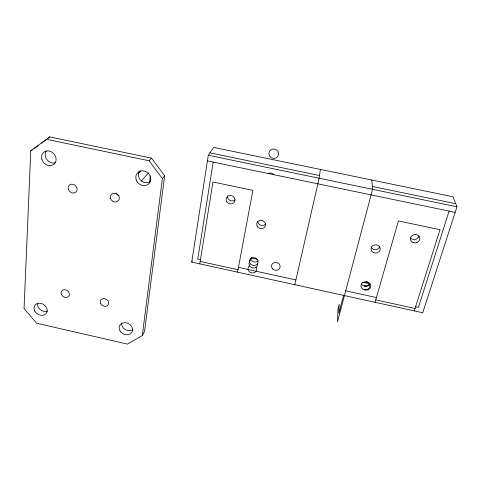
<?xml version="1.0" encoding="UTF-8"?>
<svg xmlns="http://www.w3.org/2000/svg" width="481" height="481" viewBox="0 0 481 481"><rect width="100%" height="100%" fill="white"/><g stroke="black" fill="none" stroke-linecap="round" stroke-linejoin="round"><path stroke-width="0.72" d="M30.772 150.824L24.05 308.513L36.562 323.202L127.495 344.101L142.298 335.54L144.547 331.325L164.634 175.763L151.569 158.159L49.747 136.899L30.772 150.824L32.66 149.603M149.615 181.938L150.331 175.992M142.298 335.54L162.374 178.571L164.634 175.763M320.37 169.42L319.137 178.235L294.811 284.71M191.733 262.109L208.297 155.261L213.618 147.402L452.97 196.765L456.95 206.794L422.745 312.758L191.733 262.109L192.298 260.973M213.173 162.067L197.763 259.109L200.457 259.698M199.783 263.871L212.945 181.992L252.886 190.38L237.56 272.156M343.656 295.124L338.858 313.281L339.183 304.299L338.011 308.772L337.506 321.855L372.583 189.31L371.813 180.026M375.054 302.302L398.418 220.947L439.995 229.677L414.291 310.906M449.098 211.111L418.422 307.389L415.602 306.77M141.264 181.096L148.599 172.811M138.306 173.563L140.807 170.863M46.122 139.225L149.134 160.774L151.569 158.159M34.548 148.382L38.053 145.731M41.564 143.079L45.659 139.989M47.409 138.666L49.747 136.899M369.39 283.598A4.437 3.92 0.4 0 1 365.482 286.033L364.706 286.003A4.437 3.92 0.3 0 0 369.252 285.197M367.117 282.179L367.448 282.239M364.55 285.985L364.225 285.924M364.688 289.766L364.388 289.712M209.932 152.844L319.516 175.517M372.342 186.448L455.723 203.703M208.297 155.261L456.95 206.794M207.425 160.876L455.152 212.368M365.927 281.698L367.388 282.016M251.172 257.96L257.744 259.391M362.554 282.179L369.059 283.592M238.456 267.376L295.899 279.942M345.713 290.837L376.419 297.553M200.18 261.423L238.017 269.709M375.751 299.867L415.061 308.477M366.486 282.028L366.811 282.113M365.313 289.917L364.989 289.833M149.134 160.774L162.374 178.571M133.117 329.383A6.914 5.766 28 0 1 125.505 329.647A6.914 5.766 28 0 1 121.645 323.112M150.228 181.662A7.726 6.974 41.4 0 1 140.783 180.333A7.726 6.974 41.4 0 1 139.418 171.014M47.439 311.039A6.926 5.598 34.5 0 1 40.254 309.638A6.926 5.598 34.5 0 1 37.524 303.096M55.772 162.65A7.81 6.692 47.6 0 1 47.09 159.842A7.81 6.692 47.6 0 1 46.272 150.932M119.054 195.773A4.654 4.119 40.7 0 1 116.204 192.983M265.831 223.707A4.413 4.088 17.3 0 1 260.828 225.246A4.413 4.088 17.3 0 1 257.732 221.038M258.008 260.942A4.311 3.89 17.2 0 1 253.619 261.814A4.311 3.89 17.2 0 1 250.643 258.501M365.482 286.033A4.437 3.92 0.4 0 1 361.333 283.91M379.725 246.753A4.557 4.107 -3.8 0 1 375.42 249.621A4.557 4.107 -3.8 0 1 371.085 246.891M250.18 261.069A4.299 3.878 17.2 0 1 251.461 257.575M268.182 173.503A4.6 4.389 18 0 1 273.893 174.693M418.999 235.949A4.684 4.185 -9.6 0 1 415.428 239.412A4.684 4.185 -9.6 0 1 410.606 237.933M256.06 267.238A4.335 3.884 17.2 0 1 254.696 272.402A4.335 3.884 17.2 0 1 248.887 271.134A4.335 3.884 17.2 0 1 249.585 265.825M235.107 199.831A4.449 4.155 26.3 0 1 227.543 195.899M257.575 263.696A4.347 3.914 17.2 0 1 252.555 267.893A4.347 3.914 17.2 0 1 249.537 261.941M366.961 282.161A4.485 3.95 0.5 0 1 370.743 287.025A4.485 3.95 0.5 0 1 364.845 289.784M226.864 201.882A4.503 4.191 26.2 0 0 234.536 201.713A4.503 4.191 26.2 0 0 230.177 195.418A4.503 4.191 26.2 0 0 226.864 201.882M120.208 331.241A6.993 5.808 28 0 0 131.884 332.299A6.993 5.808 28 0 0 125.511 322.685A6.993 5.808 28 0 0 120.208 331.241M136.219 179.996A7.816 7.047 41.1 0 0 148.996 183.532A7.816 7.047 41.1 0 0 144.583 171.116A7.816 7.047 41.1 0 0 136.219 179.996M34.782 310.997A6.999 5.64 34.4 0 0 46.2 313.516A6.999 5.64 34.4 0 0 40.891 303.361A6.999 5.64 34.4 0 0 34.782 310.997M41.763 159.025A7.9 6.752 47.4 0 0 53.968 164.255A7.9 6.752 47.4 0 0 50.733 151.515A7.9 6.752 47.4 0 0 41.763 159.025M100.824 303.818A4.401 3.68 31.2 0 0 108.135 304.918A4.401 3.68 31.2 0 0 104.515 298.623A4.401 3.68 31.2 0 0 100.824 303.818M68.392 189.352A4.786 4.125 43.4 0 0 75.998 192.021A4.786 4.125 43.4 0 0 73.563 184.427A4.786 4.125 43.4 0 0 68.392 189.352M61.502 294.697A4.407 3.626 34.2 0 0 68.723 296.26A4.407 3.626 34.2 0 0 65.452 289.802A4.407 3.626 34.2 0 0 61.502 294.697M110.588 198.683A4.768 4.197 40.3 0 0 118.344 200.836A4.768 4.197 40.3 0 0 115.536 193.356A4.768 4.197 40.3 0 0 110.588 198.683M413.209 242.658A4.738 4.221 -9.3 0 0 419.817 238.113A4.738 4.221 -9.3 0 0 412.325 235.395A4.738 4.221 -9.3 0 0 413.209 242.658M270.094 156.71A4.864 4.708 19.4 0 0 278.343 155.333A4.864 4.708 19.4 0 0 272.847 149.032A4.864 4.708 19.4 0 0 270.094 156.71M272.667 268.963A4.371 3.938 13.5 0 0 279.984 267.64A4.371 3.938 13.5 0 0 274.765 262.47A4.371 3.938 13.5 0 0 272.667 268.963M250.697 264.153A4.353 3.926 17.2 0 0 257.954 262.879A4.353 3.926 17.2 0 0 252.753 257.672A4.353 3.926 17.2 0 0 250.697 264.153M373.484 252.627A4.612 4.143 -3.5 0 0 380.273 248.761A4.612 4.143 -3.5 0 0 373.238 245.448A4.612 4.143 -3.5 0 0 373.484 252.627M362.902 289.129A4.485 3.95 0.6 0 0 369.895 286.171A4.485 3.95 0.6 0 0 363.474 282.305A4.485 3.95 0.6 0 0 362.902 289.129M257.666 226.954A4.467 4.125 17.4 0 0 265.253 226.148A4.467 4.125 17.4 0 0 260.419 220.352A4.467 4.125 17.4 0 0 257.666 226.954"/></g></svg>
